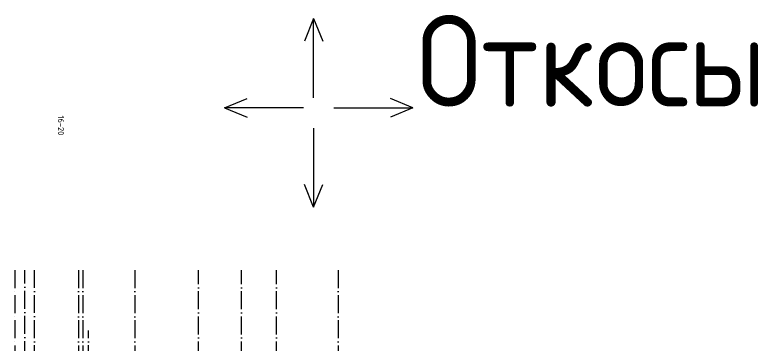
# Model space of a CAD drawing. Header units: millimetres. Extents: x 209 to 1046824, y -248937 to 510758.
# Drawn here: x 21346 to 62825, y -42320 to -24012 of the extents above; entities that cross this region are included whole.
import ezdxf

# ---------------------------------------------------------------- set-up
doc = ezdxf.new("R2010")
doc.units = ezdxf.units.MM
doc.linetypes.add('50_200_ШТРИХ_1Т_ш5_п1_п1_', pattern=[1400, 1000, -200, 0, -200])
doc.layers.add('Оси-3', color=7, linetype='50_200_ШТРИХ_1Т_ш5_п1_п1_', lineweight=9, true_color=0xaaaaaa)
doc.layers.add('Основные линии', color=7, linetype='Continuous', lineweight=30)
doc.layers.add('Размеры', color=7, linetype='Continuous', lineweight=15)
doc.styles.add('СПДС', font='isocpeur.ttf', dxfattribs={"width": 0.9})

msp = doc.modelspace()

# ---------------------------------------------------------------- linework, layer by layer
at = {"layer": 'Оси-3'}
for p, q in [((21346.1, -38245.8), (21346.1, -74241.6)), ((21896.1, -75406.2), (21896.1, -38245.8)), ((22446.1, -74241.6), (22446.1, -38245.8)), ((24896.1, -38245.8), (24896.1, -74561.1)), ((25146.1, -38245.8), (25146.1, -74561.1)), ((28046.1, -38245.8), (28046.1, -77013.2)), ((31596.1, -76833.2), (31596.1, -38245.8)), ((33996.1, -76833.2), (33996.1, -38245.8)), ((35946.1, -76833.2), (35946.1, -38245.8)), ((39396.1, -38245.8), (39396.1, -76833.2)), ((25446.1, -74241.6), (25446.1, -41613.4))]:
    msp.add_line(p, q, dxfattribs=at)
at = {"layer": 'Размеры'}
for points in [[(38017.4, -24222.8), (37503.8, -25481.4)], [(38017.4, -28632.9), (38017.4, -24222.8)], [(38017.4, -24222.8), (38531, -25481.4)], [(33042.6, -29197.6), (34301.2, -28684)], [(43558.7, -29197.6), (42300.2, -28684)], [(37452.7, -29197.6), (33042.6, -29197.6)], [(33042.6, -29197.6), (34301.2, -29711.2)], [(39148.6, -29197.6), (43558.7, -29197.6)], [(43558.7, -29197.6), (42300.2, -29711.2)], [(38017.4, -30328.8), (38017.4, -34739)], [(38017.4, -34739), (37503.8, -33480.4)], [(38017.4, -34739), (38531, -33480.4)]]:
    msp.add_lwpolyline(points, dxfattribs=at)

# ---------------------------------------------------------------- texts
at = {"layer": 'Основные линии', "insert": (43781.2, -24032.2), "char_height": 5094.53, "attachment_point": 1, "style": 'СПДС'}
msp.add_mtext_dynamic_manual_height_columns('Откосы', width=35969.672, gutter_width=25472.6, heights=[0], dxfattribs=at)
at = {"layer": 'Основные линии', "color": 1, "insert": (24086.2, -29628.3), "char_height": 335.67, "attachment_point": 1, "rotation": 270, "style": 'СПДС'}
msp.add_mtext_dynamic_manual_height_columns('16-20', width=59136.488, gutter_width=1678.4, heights=[0], dxfattribs=at)

doc.saveas('drawing.dxf')
